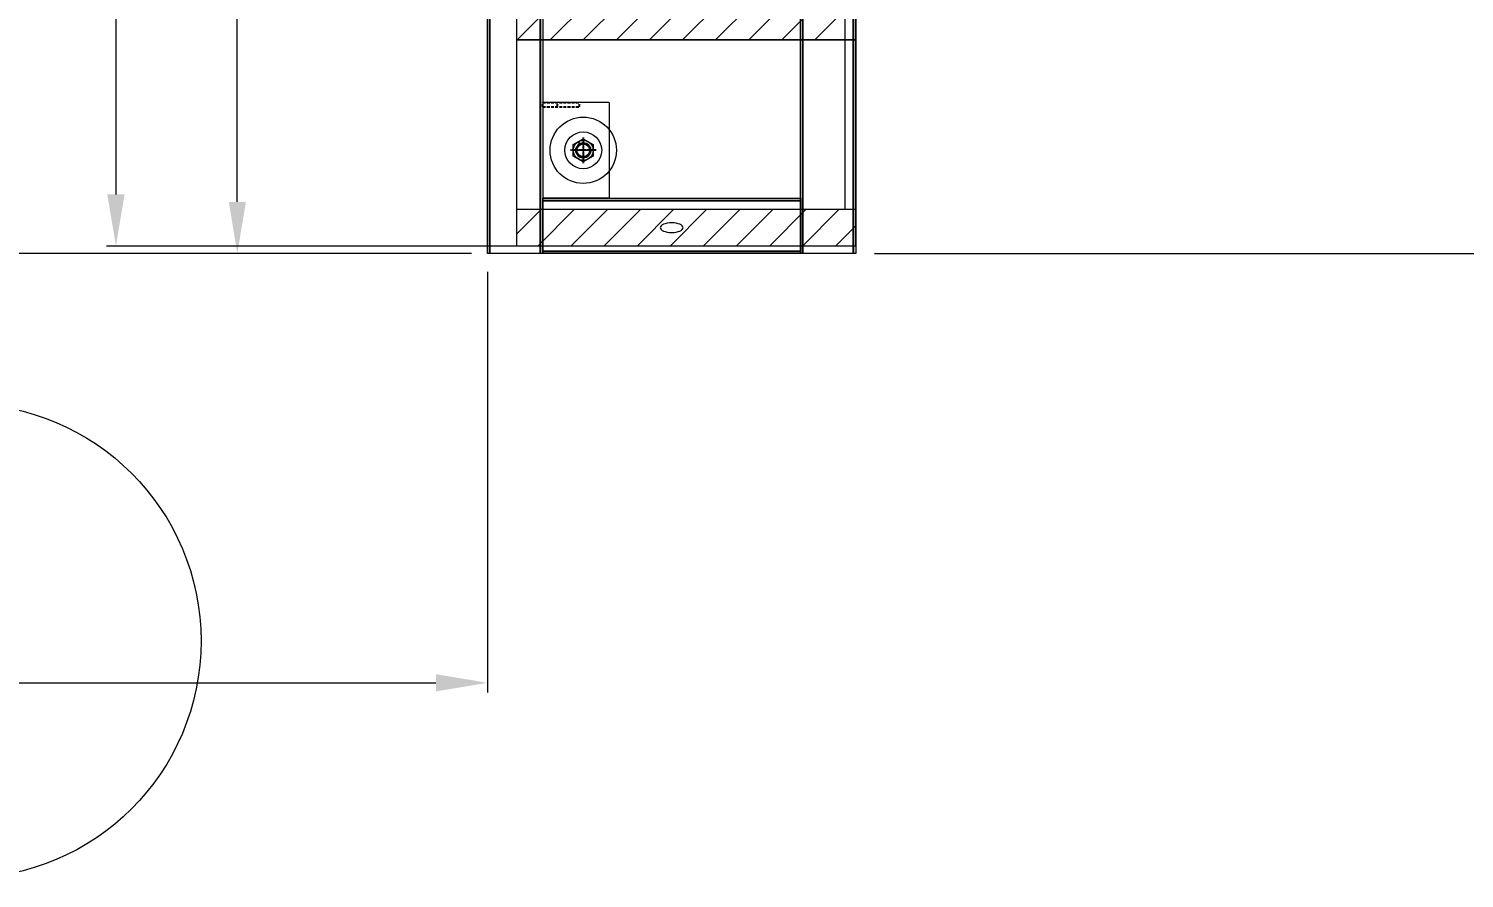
# Model space of a CAD drawing. Header units: millimetres. Extents: x -32759 to 129432, y 390 to 54305.
# Drawn here: x 19694 to 21643, y 22234 to 23387 of the extents above; entities that cross this region are included whole.
import ezdxf

# ---------------------------------------------------------------- set-up
doc = ezdxf.new("R2010")
doc.units = ezdxf.units.MM
for name, pattern in [('AM_ISO08W050', [18, 12, -1.5, 3, -1.5]), ('CENTER', [2, 1.25, -0.25, 0.25, -0.25]), ('DASHED2', [0.375, 0.25, -0.125]), ('HIDDEN', [0.375, 0.25, -0.125])]:
    doc.linetypes.add(name, pattern=pattern)
doc.layers.add('_BODY', color=7, linetype='Continuous', lineweight=13)
for name, color, linetype in [('BOM-UDEF', 3, 'Continuous'), ('CL', 1, 'CENTER'), ('FL', 3, 'Continuous'), ('H', 2, 'HIDDEN'), ('HL', 2, 'HIDDEN'), ('RD', 5, 'Continuous')]:
    doc.layers.add(name, color=color, linetype=linetype)
doc.styles.add('ROAMNS', font='romans.shx', dxfattribs={"width": 0.8, "bigfont": 'whgtxt.shx'})
doc.dimstyles.new('20 작은 한덕_도면칫수', dxfattribs={"dimscale": 20, "dimtxt": 3.3, "dimasz": 3.5, "dimexe": 0.65, "dimexo": 1.25, "dimgap": 1, "dimtad": 1, "dimdec": 0, "dimdsep": 46, "dimtxsty": 'ROAMNS', "dimcen": 0, "dimclrd": 7, "dimclre": 7, "dimclrt": 2, "dimadec": 0, "dimazin": 2, "dimtp": 0.1, "dimtm": 0.1, "dimtfac": 0.71, "dimtdec": 0, "dimtmove": 0, "dimatfit": 3, "dimfxl": 1, "dimlwd": -1, "dimlwe": -1, "dimarcsym": 1})

# ---------------------------------------------------------------- blocks, each defined once
blk = doc.blocks.new('*D1434')
at = {"color": 7, "linetype": 'ByBlock', "transparency": 16777216}
for p, q in [((270835.9, 136106.9), (271052.6, 136106.9)), ((271039.6, 136036.9), (271039.6, 135871.9)), ((269185.9, 135801.9), (271052.6, 135801.9))]:
    blk.add_line(p, q, dxfattribs=at)
at = {"color": 7, "transparency": 16777216}
for points in [[(271027.9, 136036.9), (271051.3, 136036.9), (271039.6, 136106.9)], [(271027.9, 135871.9), (271051.3, 135871.9), (271039.6, 135801.9)]]:
    blk.add_solid(points, dxfattribs=at)
at = {"layer": 'Defpoints', "color": 0, "transparency": 16777216}
for p in [(270810.9, 136106.9), (269160.9, 135801.9), (271039.6, 135801.9)]:
    blk.add_point(p, dxfattribs=at)
at = {"color": 2, "transparency": 16777216, "insert": (270986.6, 135954.4), "char_height": 66, "attachment_point": 5, "rotation": 90, "style": 'ROAMNS'}
blk.add_mtext('305', dxfattribs=at)
blk = doc.blocks.new('*D1445')
at = {"color": 7, "linetype": 'ByBlock', "transparency": 16777216}
for p, q in [((268622.9, 139084.9), (268308.4, 139084.9)), ((268321.4, 135871.9), (268321.4, 139014.9)), ((268639.1, 135801.9), (268308.4, 135801.9))]:
    blk.add_line(p, q, dxfattribs=at)
at = {"color": 7, "transparency": 16777216}
for points in [[(268309.8, 139014.9), (268333.1, 139014.9), (268321.4, 139084.9)], [(268309.8, 135871.9), (268333.1, 135871.9), (268321.4, 135801.9)]]:
    blk.add_solid(points, dxfattribs=at)
at = {"layer": 'Defpoints', "color": 0, "transparency": 16777216}
for p in [(268321.4, 139084.9), (268647.9, 139084.9), (268664.1, 135801.9)]:
    blk.add_point(p, dxfattribs=at)
at = {"color": 2, "transparency": 16777216, "insert": (268268.4, 137443.4), "char_height": 66, "attachment_point": 5, "rotation": 90, "style": 'ROAMNS'}
blk.add_mtext('3283', dxfattribs=at)
blk = doc.blocks.new('*D1456')
at = {"color": 7, "linetype": 'ByBlock', "transparency": 16777216}
for p, q in [((268603.4, 139542.8), (268143.7, 139542.8)), ((268156.7, 139472.8), (268156.7, 135881.9)), ((268826.7, 135811.9), (268143.7, 135811.9))]:
    blk.add_line(p, q, dxfattribs=at)
at = {"color": 7, "transparency": 16777216}
for points in [[(268145, 139472.8), (268168.4, 139472.8), (268156.7, 139542.8)], [(268145, 135881.9), (268168.4, 135881.9), (268156.7, 135811.9)]]:
    blk.add_solid(points, dxfattribs=at)
at = {"layer": 'Defpoints', "color": 0, "transparency": 16777216}
for p in [(268628.4, 139542.8), (268156.7, 135811.9), (268851.7, 135811.9)]:
    blk.add_point(p, dxfattribs=at)
at = {"color": 2, "transparency": 16777216, "insert": (268103.7, 137677.3), "char_height": 66, "attachment_point": 5, "rotation": 90, "style": 'ROAMNS'}
blk.add_mtext('3731', dxfattribs=at)
blk = doc.blocks.new('*D1462')
at = {"color": 7, "linetype": 'ByBlock', "transparency": 16777216}
for p, q in [((268948.4, 142248.9), (267980.4, 142248.9)), ((267993.4, 142178.9), (267993.4, 135871.9)), ((268582.1, 135801.9), (267980.4, 135801.9))]:
    blk.add_line(p, q, dxfattribs=at)
at = {"color": 7, "transparency": 16777216}
for points in [[(267981.8, 142178.9), (268005.1, 142178.9), (267993.4, 142248.9)], [(267981.8, 135871.9), (268005.1, 135871.9), (267993.4, 135801.9)]]:
    blk.add_solid(points, dxfattribs=at)
at = {"layer": 'Defpoints', "color": 0, "transparency": 16777216}
for p in [(268973.4, 142248.9), (267993.4, 135801.9), (268607.1, 135801.9)]:
    blk.add_point(p, dxfattribs=at)
at = {"color": 2, "transparency": 16777216, "insert": (267940.4, 139025.4), "char_height": 66, "attachment_point": 5, "rotation": 90, "style": 'ROAMNS'}
blk.add_mtext('6447', dxfattribs=at)
blk = doc.blocks.new('*D1463')
at = {"color": 7, "linetype": 'ByBlock', "transparency": 16777216}
for p, q in [((268782.4, 142948.9), (267821.7, 142948.9)), ((267834.7, 142878.9), (267834.7, 135871.9)), ((268570.9, 135801.9), (267821.7, 135801.9))]:
    blk.add_line(p, q, dxfattribs=at)
at = {"color": 7, "transparency": 16777216}
for points in [[(267823, 142878.9), (267846.4, 142878.9), (267834.7, 142948.9)], [(267823, 135871.9), (267846.4, 135871.9), (267834.7, 135801.9)]]:
    blk.add_solid(points, dxfattribs=at)
at = {"layer": 'Defpoints', "color": 0, "transparency": 16777216}
for p in [(268807.4, 142948.9), (267834.7, 135801.9), (268595.9, 135801.9)]:
    blk.add_point(p, dxfattribs=at)
at = {"color": 2, "transparency": 16777216, "insert": (267781.7, 139375.4), "char_height": 66, "attachment_point": 5, "rotation": 90, "style": 'ROAMNS'}
blk.add_mtext('7147', dxfattribs=at)
blk = doc.blocks.new('*D1705')
at = {"color": 7, "linetype": 'ByBlock', "transparency": 16777216}
for p, q in [((267161.3, 135998.1), (267161.3, 135206.1)), ((268660.9, 135776.9), (268660.9, 135206.1)), ((267231.3, 135219.1), (268590.9, 135219.1))]:
    blk.add_line(p, q, dxfattribs=at)
at = {"color": 7, "transparency": 16777216}
for points in [[(267231.3, 135230.8), (267231.3, 135207.5), (267161.3, 135219.1)], [(268590.9, 135230.8), (268590.9, 135207.5), (268660.9, 135219.1)]]:
    blk.add_solid(points, dxfattribs=at)
at = {"layer": 'Defpoints', "color": 0, "transparency": 16777216}
for p in [(267161.3, 136023.1), (268660.9, 135801.9), (268660.9, 135219.1)]:
    blk.add_point(p, dxfattribs=at)
at = {"color": 2, "transparency": 16777216, "insert": (267911.1, 135272.1), "char_height": 66, "attachment_point": 5, "style": 'ROAMNS'}
blk.add_mtext('1500', dxfattribs=at)
blk = doc.blocks.new('ityio')
at = {"ltscale": 0.5}
for p, q in [((202295.4, 29027.3), (201945.4, 29027.3)), ((201945.4, 29027.3), (201945.4, 28952.3)), ((202295.4, 29027.3), (202295.4, 28952.3)), ((201945.4, 28952.3), (202295.4, 28952.3))]:
    blk.add_line(p, q, dxfattribs=at)
at = {"layer": 'HL', "ltscale": 3}
for p, q in [((201945.4, 29024.1), (202295.4, 29024.1)), ((201945.4, 28955.5), (202295.4, 28955.5))]:
    blk.add_line(p, q, dxfattribs=at)
blk = doc.blocks.new('5ysrgsds')
at = {"color": 1, "linetype": 'AM_ISO08W050'}
for p, q in [((32757.2, -91752.6), (32781.2, -91752.6)), ((32769.2, -91740.6), (32769.2, -91764.6))]:
    blk.add_line(p, q, dxfattribs=at)
at = {"color": 3}
blk.add_circle((32769.2, -91752.6), 8.65, dxfattribs=at)
at = {"color": 1}
blk.add_arc((32769.2, -91752.6), 10, 270, 180, dxfattribs=at)
blk = doc.blocks.new('turwt')
at = {"color": 3}
for p, q in [((209511.7, 17710.9), (209421.7, 17710.9)), ((209421.7, 17710.9), (209421.7, 17580.9)), ((209511.7, 17710.9), (209511.7, 17580.9)), ((209511.7, 17580.9), (209421.7, 17580.9))]:
    blk.add_line(p, q, dxfattribs=at)
blk.add_blockref('5ysrgsds', (176707.5, 109398.5), dxfattribs=at)
blk = doc.blocks.new('6erwt')
at = {"layer": 'H', "ltscale": 15}
for p, q in [((209895, 17670.6), (209895, 17676.6)), ((209895, 17676.6), (209945, 17676.6)), ((209895, 17670.6), (209945, 17670.6)), ((209915, 17670.6), (209915, 17676.6)), ((209945, 17670.6), (209945, 17676.6))]:
    blk.add_line(p, q, dxfattribs=at)
blk = doc.blocks.new('HS_BOM', base_point=(-3113.6, 16316.3))
at = {"layer": 'BOM-UDEF'}
blk.add_circle((-3113.6, 16316.3), 0.25, dxfattribs=at)
blk = doc.blocks.new('rtwewqq')
for p, q in [((210379.6, 17407.1), (210387.4, 17420.6)), ((210387.4, 17420.6), (210403, 17420.6)), ((210403, 17420.6), (210410.8, 17407.1)), ((210387.4, 17393.6), (210379.6, 17407.1)), ((210410.8, 17407.1), (210403, 17393.6)), ((210403, 17393.6), (210387.4, 17393.6))]:
    blk.add_line(p, q)
for radius in [45, 25, 13.5, 8.56]:
    blk.add_circle((210395.2, 17407.1), radius)
at = {"layer": 'CL'}
for p, q in [((210395.2, 17389.5), (210395.2, 17424.6)), ((210412.8, 17407.1), (210377.6, 17407.1))]:
    blk.add_line(p, q, dxfattribs=at)
at = {"layer": 'RD'}
blk.add_circle((210395.2, 17407.1), 10, dxfattribs=at)
at = {"layer": 'BOM-UDEF', "extrusion": (0, 0, -1), "zscale": -1, "rotation": 89.98150622363191}
blk.add_blockref('HS_BOM', (-210406, 17413.1), dxfattribs=at)
blk = doc.blocks.new('rtyewe')
at = {"color": 0, "rotation": 270}
for name, p in [('turwt', (193448.5, 226883.7)), ('6erwt', (193482.7, 227357))]:
    blk.add_blockref(name, p, dxfattribs=at)
at = {"color": 0}
blk.add_blockref('rtwewqq', (699.1, 0), dxfattribs=at)
blk = doc.blocks.new('78E4TWT')
at = {"ltscale": 0.5}
for p, q in [((199299.9, 17897.8), (196019.9, 17897.8)), ((196019.9, 17897.8), (196019.9, 17822.8)), ((196019.9, 17822.8), (199299.9, 17822.8))]:
    blk.add_line(p, q, dxfattribs=at)
at = {"layer": 'HL', "ltscale": 3}
for p, q in [((196019.9, 17894.6), (199299.9, 17894.6)), ((196019.9, 17826), (199299.9, 17826))]:
    blk.add_line(p, q, dxfattribs=at)
blk = doc.blocks.new('TYWERWRW')
at = {"ltscale": 0.5}
for p, q in [((197229.9, 17897.8), (196019.9, 17897.8)), ((196019.9, 17897.8), (196019.9, 17822.8)), ((197229.9, 17897.8), (197229.9, 17822.8)), ((196019.9, 17822.8), (197229.9, 17822.8))]:
    blk.add_line(p, q, dxfattribs=at)
at = {"layer": 'HL', "ltscale": 3}
for p, q in [((196019.9, 17894.6), (197229.9, 17894.6)), ((196019.9, 17826), (197229.9, 17826))]:
    blk.add_line(p, q, dxfattribs=at)
blk = doc.blocks.new('78544')
for name, p in [('TYWERWRW', (-6405.6, 4671.2)), ('78E4TWT', (-6405.6, 4246.2))]:
    blk.add_blockref(name, p)
at = {"color": 0, "rotation": 90}
blk.add_blockref('ityio', (218641.6, -179801.3), dxfattribs=at)
at = {"color": 0, "xscale": -1, "rotation": 180}
blk.add_blockref('rtyewe', (-21340, 39606.1), dxfattribs=at)
blk = doc.blocks.new('453RR')
for p in [(2234.4, 1662.6), (2234.4, 1237.6)]:
    blk.add_blockref('TYWERWRW', p)
at = {"color": 0, "rotation": 90}
blk.add_blockref('ityio', (227281.6, -182810), dxfattribs=at)
at = {"color": 0, "xscale": -1, "rotation": 270}
blk.add_blockref('ityio', (170437, -182810), dxfattribs=at)
blk = doc.blocks.new('SDFGSDFGS')
at = {"color": 3}
blk.add_circle((338268.5, -35001.9), 3.32, dxfattribs=at)
at = {"layer": 'CL', "color": 1}
for p, q in [((338263.5, -35001.9), (338273.5, -35001.9)), ((338268.5, -34996.9), (338268.5, -35006.9))]:
    blk.add_line(p, q, dxfattribs=at)
at = {"layer": 'FL', "color": 1}
blk.add_arc((338268.5, -35001.9), 4, 270, 180, dxfattribs=at)
blk = doc.blocks.new('t7rtrs')
for p, q in [((226166.8, 12138.8), (226194.5, 12166.5)), ((226446.7, 12166.5), (226446.7, 11706.5)), ((226496.7, 11706.5), (226496.7, 12166.5)), ((227086.9, 11706.5), (227086.9, 12166.5)), ((227316.8, 12166.2), (227317.1, 12166.5)), ((227316.8, 12121.3), (227362, 12166.5)), ((226166.8, 12093.9), (226216.8, 12143.9)), ((227316.8, 12151.5), (226216.8, 12151.5)), ((226446.7, 12110.8), (226487.4, 12151.5)), ((227036.9, 12110.8), (227077.6, 12151.5)), ((227316.8, 12076.4), (227366.8, 12126.4)), ((226166.8, 12049), (226216.8, 12099)), ((226446.7, 12065.9), (226496.7, 12115.9)), ((227036.9, 12065.9), (227086.9, 12115.9)), ((227316.8, 12031.5), (227366.8, 12081.5)), ((226446.7, 12021), (226496.7, 12071)), ((227036.9, 12021), (227086.9, 12071)), ((226166.8, 12004.1), (226216.8, 12054.1)), ((226446.7, 11976.1), (226496.7, 12026.1)), ((227036.9, 11976.1), (227086.9, 12026.1)), ((227325, 11994.9), (227366.8, 12036.6)), ((226166.8, 11959.2), (226216.8, 12009.2)), ((226446.7, 11931.2), (226496.7, 11981.2)), ((227036.9, 11931.2), (227086.9, 11981.2)), ((227316.8, 11992), (227086.9, 11992)), ((227316.8, 11941.7), (227366.8, 11991.7)), ((226166.8, 11914.3), (226216.8, 11964.3)), ((227316.8, 11896.8), (227366.8, 11946.8)), ((226446.7, 11886.3), (226496.7, 11936.3)), ((227036.9, 11886.3), (227086.9, 11936.3)), ((227316.8, 11941.9), (227086.9, 11941.9)), ((226166.8, 11869.4), (226216.8, 11919.4)), ((226446.7, 11841.4), (226496.7, 11891.4)), ((227036.9, 11841.4), (227086.9, 11891.4)), ((227316.8, 11851.9), (227366.8, 11901.9)), ((226166.8, 11824.5), (226216.8, 11874.5)), ((226446.7, 11796.5), (226496.7, 11846.5)), ((227036.9, 11796.5), (227086.9, 11846.5)), ((227334, 11824.2), (227366.8, 11857)), ((226166.8, 11779.6), (226216.8, 11829.6)), ((226446.7, 11751.6), (226496.7, 11801.6)), ((227036.9, 11751.6), (227086.9, 11801.6)), ((226166.8, 11734.7), (226216.8, 11784.7)), ((226446.7, 11706.7), (226496.7, 11756.7)), ((227036.9, 11706.7), (227086.9, 11756.7)), ((226183.5, 11706.5), (226216.8, 11739.7)), ((226491.4, 11706.5), (226496.7, 11711.8)), ((227081.6, 11706.5), (227086.9, 11711.8))]:
    blk.add_line(p, q)
at = {"color": 0}
for p, q in [((226166.8, 12166.5), (227366.8, 12166.5)), ((226166.8, 12166.5), (226166.8, 11666.5)), ((226216.8, 11706.5), (226216.8, 12166.5)), ((226446.7, 11706.5), (226446.7, 12166.5)), ((227036.9, 11706.5), (227036.9, 12166.5)), ((227187.2, 12016.5), (227187.2, 12166.5)), ((227297.2, 12166.5), (227187.2, 12166.5)), ((227297.2, 12016.5), (227297.2, 12166.5)), ((227316.8, 11706.5), (227316.8, 12166.5)), ((227366.8, 11666.5), (227366.8, 12166.5)), ((227297.2, 12016.5), (227187.2, 12016.5)), ((226166.8, 11706.5), (227366.8, 11706.5)), ((226166.8, 11666.5), (227366.8, 11666.5))]:
    blk.add_line(p, q, dxfattribs=at)
at = {"linetype": 'DASHED2'}
blk.add_line((227316.8, 12166.5), (227316.8, 12151.5), dxfattribs=at)
at = {"color": 1}
for p, q in [((227202.2, 12030.5), (227202.2, 12150.5)), ((227282.2, 12150.5), (227202.2, 12150.5)), ((227202.2, 12150.5), (227282.2, 12030.5)), ((227202.2, 12030.5), (227282.2, 12150.5)), ((227282.2, 12030.5), (227282.2, 12150.5)), ((227282.2, 12030.5), (227202.2, 12030.5)), ((227242.2, 11804.2), (227242.2, 11844.2)), ((227086.9, 11824.2), (227343.4, 11824.2)), ((227222.2, 11824.2), (227262.2, 11824.2))]:
    blk.add_line(p, q, dxfattribs=at)
blk.add_lwpolyline([(227086.9, 11941.9), (227316.8, 11941.9), (227316.8, 11706.5), (227086.9, 11706.5)], close=True, dxfattribs=at)
at = {"color": 0}
blk.add_lwpolyline([(226516.2, 11887.6), (227016, 11887.6), (227016, 11837.5), (226516.2, 11837.5)], close=True, dxfattribs=at)
for centre, radius in [((227197.2, 12158.7), 3), ((227288.4, 12158.7), 3), ((227197.2, 12026.5), 3), ((227288.4, 12026.5), 3), ((227242.2, 11824.2), 20)]:
    blk.add_circle(centre, radius)
at = {"color": 1, "linetype": 'CENTER', "ltscale": 5}
blk.add_circle((227242.2, 11824.2), 45, dxfattribs=at)
for centre in [(226191.8, 11916.5), (227341.8, 11916.5)]:
    blk.add_ellipse(centre, major_axis=(0, 15.5), ratio=0.41936)
at = {"color": 3}
blk.add_blockref('SDFGSDFGS', (-111026.4, 46871.1), dxfattribs=at)
for p, rotation in [((27756.4, -263601.5), 59.99999999999949), ((88459.4, 322296.8), 300.0000000000005), ((366025, -298648.4), 120.0000000000005), ((426727.9, 287249.9), 239.9999999999995), ((565510.7, -23222.7), 180)]:
    blk.add_blockref('SDFGSDFGS', p, dxfattribs=dict(at, rotation=rotation))
blk = doc.blocks.new('y8e5ey')
at = {"rotation": 90}
for name, p in [('78544', (120364.948, -179805.35)), ('453RR', (117356.337, -188445.297))]:
    blk.add_blockref(name, p, dxfattribs=at)
at = {"color": 0, "rotation": 90}
blk.add_blockref('t7rtrs', (109962.391, -216347.835), dxfattribs=at)
blk = doc.blocks.new('1')
at = {"color": 6, "xscale": -1}
blk.add_blockref('y8e5ey', (100575.763, -6800.077), dxfattribs=at)
blk = doc.blocks.new('sdfgsdfgcxvxbxcv')
at = {"color": 6}
blk.add_circle((267950.135, 135275.834), 322.038, dxfattribs=at)
for base, p1, p2, picture, middle in [((267834.696, 135801.875), (268807.403, 142948.881), (268595.853, 135801.875), '*D1463', (267781.696, 139375.378)), ((267993.431, 135801.875), (268973.403, 142248.875), (268607.103, 135801.875), '*D1462', (267940.431, 139025.375)), ((268156.713, 135811.875), (268628.403, 139542.775), (268851.663, 135811.875), '*D1456', (268103.713, 137677.325)), ((268321.423, 139084.875), (268664.106, 135801.875), (268647.906, 139084.875), '*D1445', (268268.423, 137443.375)), ((271039.587, 135801.875), (270810.906, 136106.875), (269160.906, 135801.875), '*D1434', (270986.587, 135954.375))]:
    dim = blk.add_linear_dim(base=base, p1=p1, p2=p2, angle=90, dimstyle='20 작은 한덕_도면칫수')
    dim.commit()
    dim.dimension.update_dxf_attribs({"geometry": picture, "text_midpoint": middle})
dim = blk.add_linear_dim(base=(268660.906, 135219.144), p1=(267161.277, 136023.129), p2=(268660.906, 135801.875), dimstyle='20 작은 한덕_도면칫수')
dim.commit()
dim.dimension.update_dxf_attribs({"geometry": '*D1705', "text_midpoint": (267911.092, 135272.144)})
blk.add_blockref('1', (266381.038, 132792.991))

msp = doc.modelspace()

# ---------------------------------------------------------------- block references
at = {"layer": '_BODY'}
msp.add_blockref('sdfgsdfgcxvxbxcv', (-248343.9, -112720), dxfattribs=at)

doc.saveas('drawing.dxf')
